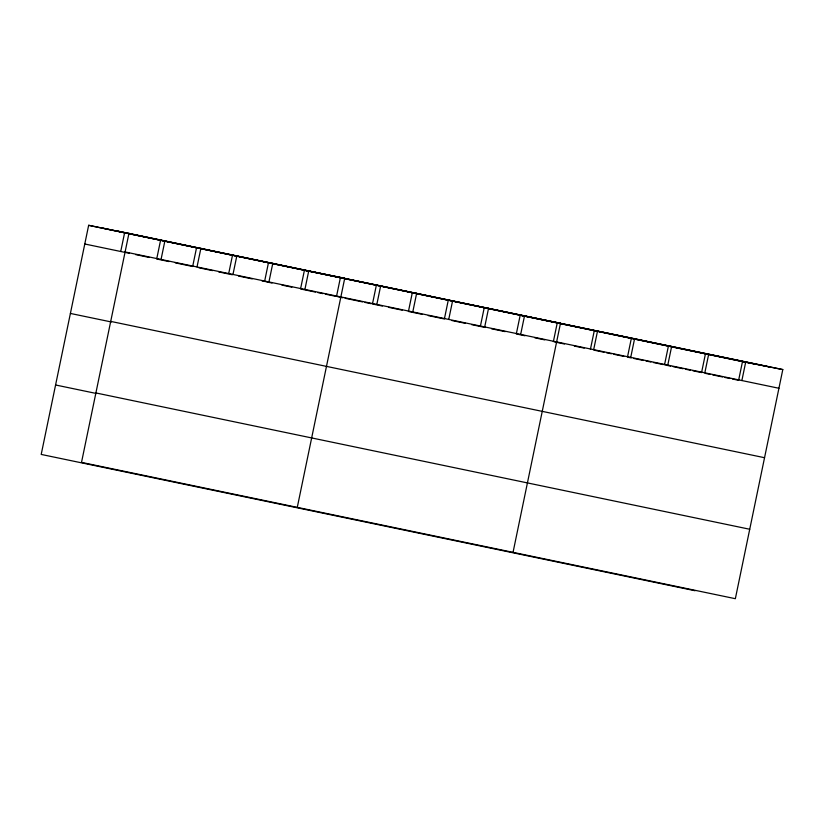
<?xml version="1.0" encoding="UTF-8"?>
<svg xmlns="http://www.w3.org/2000/svg" width="824" height="824" viewBox="0 0 824 824"><rect width="100%" height="100%" fill="white"/><g stroke="black" fill="none" stroke-linecap="round" stroke-linejoin="round"><path stroke-width="1.24" d="M128.966 233.264L81.514 462.388L735.348 598.698L782.8 369.574L88.652 225.302L41.2 454.426L695.034 590.736M120.737 251.495L124.609 232.801M160.567 240.299L156.704 258.993L169.095 261.579M161.051 259.457L164.924 240.763M196.534 247.797L192.662 266.492L175.296 262.866M197.018 266.955L200.891 248.261M232.492 255.286L228.619 273.98L218.7 271.92M232.976 274.454L236.849 255.759M268.449 262.784L264.586 281.478L262.104 280.963M268.933 281.952L272.806 263.258M300.544 288.977L304.417 270.282L344.731 278.244L297.279 507.368M304.901 289.44L308.773 270.746M336.501 296.475L340.374 277.781M376.341 285.279L372.469 303.974L382.387 306.044M376.826 304.437L380.688 285.743M412.299 292.778L408.426 311.472L422.063 314.315M412.783 311.936L416.656 293.241M448.256 300.276L444.383 318.96L428.264 315.602M448.74 319.434L452.613 300.739M480.351 326.459L484.224 307.764M484.708 326.932L488.57 308.238M520.665 334.431L524.538 315.736M553.357 341.682L557.23 322.987M513.043 552.358L560.495 323.224L520.181 315.262L516.308 333.957L524.95 335.759M590.406 349.407L594.279 330.712M593.671 349.644L597.544 330.949M627.466 357.132L631.328 338.437M630.731 357.369L634.593 338.674M664.515 364.857L668.388 346.162M667.78 365.094L671.653 346.399M705.437 353.887L701.564 372.582L692.912 370.779M704.829 372.819L708.702 354.124M782.8 369.574L742.486 361.612L738.613 380.307L732.433 379.019M741.878 380.544L745.751 361.849M115.659 230.638L769.492 366.948M101.949 227.929L755.783 364.239M88.652 225.302L742.486 361.612M125.094 251.959L778.927 388.269M84.779 243.997L129.419 253.308M135.62 254.595L149.257 257.438M198.862 267.779L212.499 270.622M229.865 274.238L232.337 274.763M238.538 276.05L252.185 278.893M265.822 281.736L272.023 283.034M281.942 285.104L291.861 287.164M301.78 289.234L315.427 292.077M317.899 292.592L322.864 293.632M325.346 294.147L335.265 296.218M337.747 296.733L342.702 297.763M345.184 298.288L362.55 301.903M365.022 302.418L371.222 303.716M388.588 307.331L402.225 310.174M451.83 320.515L465.467 323.358M471.668 324.656L485.305 327.499M491.506 328.786L505.153 331.629M534.838 337.819L544.716 339.879M554.593 341.939L564.471 343.999M574.359 346.059L584.237 348.119M594.114 350.179L603.992 352.239M606.464 352.754L611.408 353.784M613.88 354.299L623.758 356.359M628.691 357.389L631.163 357.904M633.635 358.419L643.513 360.479M645.985 360.994L650.929 362.024M653.401 362.539L663.279 364.599M665.751 365.114L670.684 366.144M673.156 366.659L683.034 368.719M685.506 369.234L690.45 370.264M705.272 373.354L710.206 374.384M712.678 374.899L722.555 376.959M725.027 377.474L729.971 378.504M110.715 321.401L764.548 457.711M70.4 313.439L111.322 321.968M95.893 392.945L749.727 529.255M55.579 384.983L96.501 393.512"/></g></svg>
